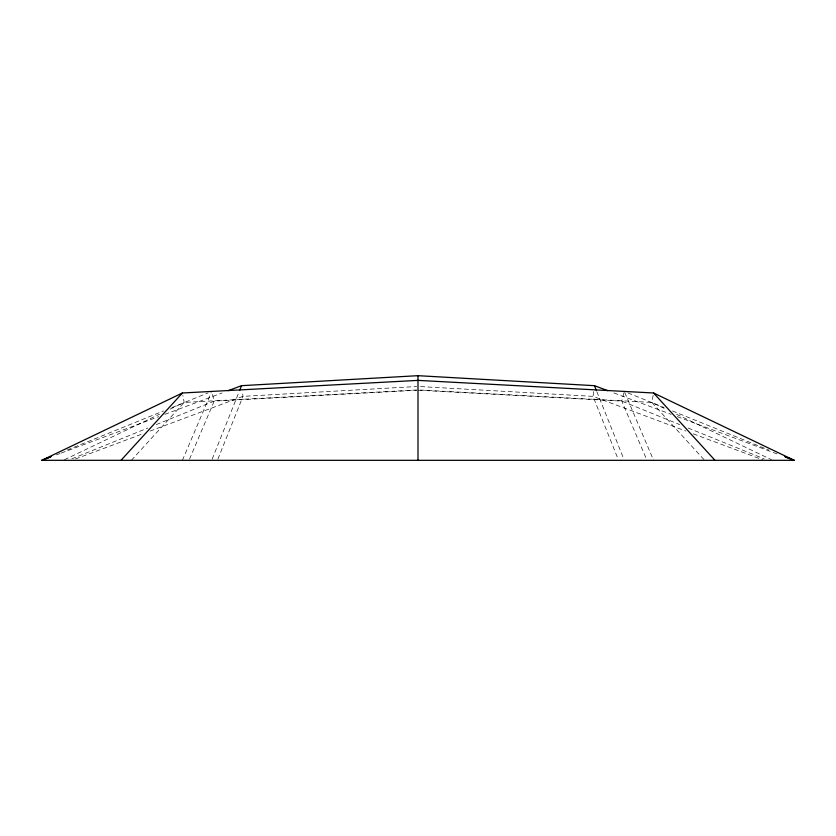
<?xml version="1.0" encoding="UTF-8"?>
<svg xmlns="http://www.w3.org/2000/svg" width="836" height="836" viewBox="0 0 836 836"><rect width="100%" height="100%" fill="white"/><g stroke="black" fill="none" stroke-linecap="round" stroke-linejoin="round"><path stroke-width="0.63" stroke-dasharray="4.18 3.13" d="M593.654 391.624L593.017 396.368L618.097 459.121M653.146 395.355L651.829 402.419L704.633 460.322M623.98 392.638L621.796 401.113L646.468 459.142M212.187 459.121L239.138 391.697M217.903 459.121L242.983 396.368L242.346 391.624M182.415 460.322L211.205 392.617M189.532 459.142L214.204 401.113L212.02 392.638M131.367 460.322L184.171 402.419L418 389.9M64.414 459.758L159.509 414.228M170.084 409.17L184.171 402.419L182.854 395.355M67.11 450.061L163.511 410.967M171.944 407.55L208.091 392.889M71.802 458.859L147.826 428.022M156.28 424.604L214.204 401.113L416.704 390.266M56.42 454.857L60.067 453.499M61.289 453.039L158.725 416.631M164.817 414.353L222.062 392.962M75.501 458.954L142.737 433.832M150.072 431.083L242.983 396.368L416.704 386.514M420.414 390.025L651.829 402.419L665.916 409.17M418 390.193L621.796 401.113L679.72 424.604M420.592 386.587L593.017 396.368L685.928 431.083M613.938 392.962L671.183 414.353M677.275 416.631L777.146 453.948M693.263 433.832L762.944 459.863M627.909 392.889L664.056 407.55M672.489 410.967L768.89 450.061M688.174 428.022L764.198 458.859M676.491 414.228L771.586 459.758M624.795 392.617L653.585 460.322M596.862 391.697L623.813 459.121"/><path stroke-width="1.25" d="M239.618 390.496L241.541 385.678L418 375.677L594.459 385.678L607.856 390.694M121.011 460.322L182.415 392.993L418 380.38L653.585 392.993L794.2 460.322L41.8 460.322L182.415 392.993M51.435 456.414L41.8 460.322L50.327 457.135M228.144 390.694L241.541 385.678M785.673 457.135L794.2 460.322L784.565 456.414M653.585 392.993L714.989 460.322M594.459 385.678L596.381 390.496M418 375.677L418 460.322"/></g></svg>
